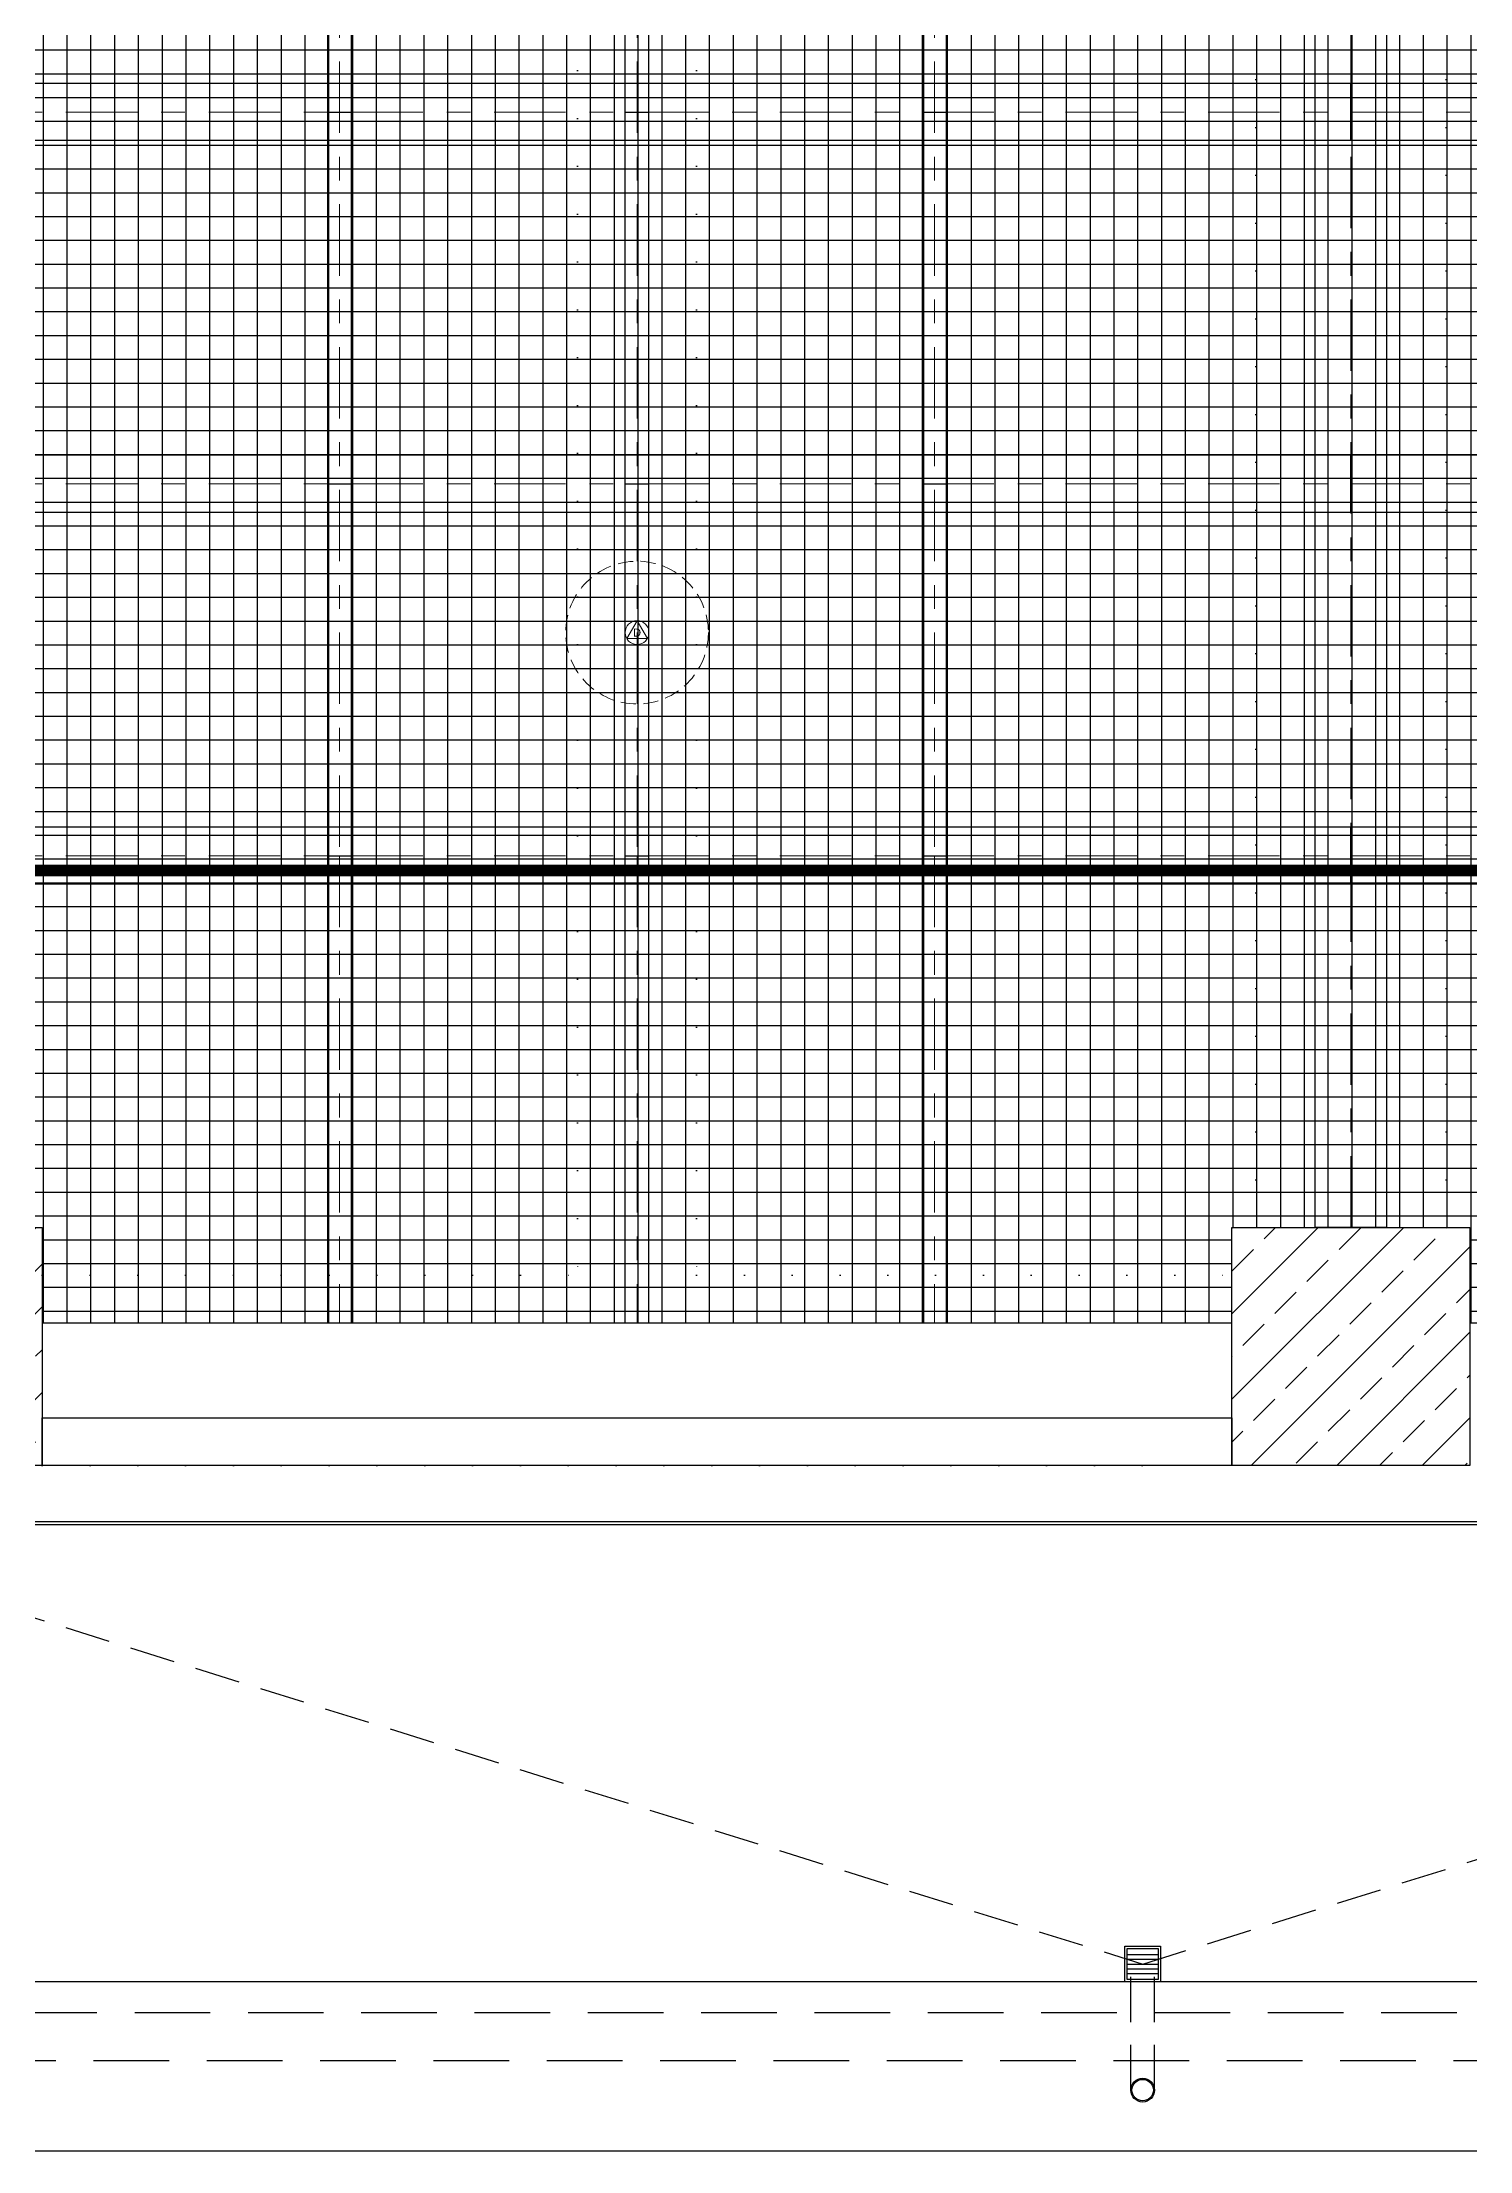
# Model space of a CAD drawing. Header units: centimetres. Extents: x 405564 to 502064, y 46284 to 60634.
# Drawn here: x 444750 to 445350, y 51795 to 52681 of the extents above; entities that cross this region are included whole.
import ezdxf
from ezdxf.enums import TextEntityAlignment as Align
from ezdxf.xclip import XClip

# ---------------------------------------------------------------- set-up
doc = ezdxf.new("R2010")
doc.units = ezdxf.units.CM
doc.header["$XCLIPFRAME"] = 0
for name, pattern in [('ACAD_ISO07W100', [3, 0, -3]), ('BORDER', [1.75, 0.5, -0.25, 0.5, -0.25, 0, -0.25]), ('DASHDOT', [25.4, 12.7, -6.35, 0, -6.35]), ('DOT', [0.25, 0, -0.25]), ('HIDDEN', [9.525, 6.35, -3.175]), ('XKITLINE03', [6, 3, -1, 1, -1])]:
    doc.linetypes.add(name, pattern=pattern)
doc.layers.get('0').update_dxf_attribs({"color": 8, "lineweight": 9})
for name, color, linetype, lineweight in [('---___EB_draft00_parselsiniri', 8, 'BORDER', 9), ('0-KRCN-AYDINLATMA-130426', 8, 'Continuous', 9), ('0-KRCN-MİMARİ-220526', 8, 'Continuous', 9)]:
    doc.layers.add(name, color=color, linetype=linetype, lineweight=lineweight)
for name, color, linetype in [('AS_DOS_TERAS_UST', 8, 'ACAD_ISO07W100'), ('AS_DUV_CIMENTO ESASLI PANEL CEPHE KAPLAMASI', 8, 'Continuous'), ('AS_DUV_GAZBETON', 8, 'Continuous'), ('AS_GOR_UZAK2', 8, 'Continuous'), ('AS_PRFL_CELIK', 8, 'Continuous'), ('AS_PRFL_CELIK AKS', 8, 'Continuous'), ('AS_PRFL_CELIK PLATFORM IZGARA', 8, 'Continuous'), ('AS_TA_BETONARME', 5, 'Continuous'), ('AS_TA_HIDDEN', 8, 'HIDDEN'), ('AS_TA_TARAMA', 8, 'Continuous'), ('AS_TES_SUZGEC', 171, 'Continuous')]:
    doc.layers.add(name, color=color, linetype=linetype)
doc.styles.add('2', font='arial.ttf', dxfattribs={"width": 0.9, "height": 200})
pattern_1 = [(225, (17560.68, -7819.299), (17.96051, -17.96051), []), (225, (17542.72, -7819.299), (17.96051, -17.96051), [12.7, -6.35])]

# ---------------------------------------------------------------- blocks, each defined once
blk = doc.blocks.new('KD')
at = {"layer": '0-KRCN-AYDINLATMA-130426'}
for p, q in [((0, 5), (-4.33, -2.5)), ((4.33, -2.5), (0, 5)), ((4.33, -2.5), (-4.33, -2.5))]:
    blk.add_line(p, q, dxfattribs=at)
at = {"layer": '0-KRCN-AYDINLATMA-130426', "linetype": 'HIDDEN'}
blk.add_circle((0, 0), 30, dxfattribs=at)
at = {"layer": '0-KRCN-AYDINLATMA-130426'}
blk.add_circle((0, 0), 5, dxfattribs=at)
at = {"layer": '0-KRCN-AYDINLATMA-130426', "style": '2'}
blk.add_text('D', height=3.36, dxfattribs=at).set_placement((0, 0), align=Align.MIDDLE_CENTER)
blk = doc.blocks.new('G$C27E741DA')
at = {"layer": '0-KRCN-AYDINLATMA-130426'}
blk.add_blockref('KD', (6935.68, 5298.55), dxfattribs=at)
blk = doc.blocks.new('PLATFORM IZGARASI VE KEDI YOLU YERLESIMI')
at = {"layer": 'AS_PRFL_CELIK PLATFORM IZGARA', "transparency": 33554687}
h = blk.add_hatch(dxfattribs=at)
h.set_pattern_fill('_USER', color=256, scale=10, double=1, pattern_type=0)
h.set_pattern_definition([(0, (-443149.746, -56832.563), (0, 10), []), (90, (-443149.746, -56832.563), (-10, 6e-16), [])])
h.paths.add_polyline_path([(1550, -2400), (1500, -2400), (1500, -2100), (1290, -2100), (1290, -1940), (720, -1940), (720, -2100), (1155, -2100), (1155, -2350), (50, -2350), (50, -4025), (220, -4025), (220, -4690), (900, -4690), (900, -4650), (1000, -4650), (1000, -4690), (1500, -4690), (1500, -4650), (1600, -4650), (1600, -4690), (2100, -4690), (2100, -4650), (2200, -4650), (2200, -4690), (2700, -4690), (2700, -4650), (2800, -4650), (2800, -4690), (3300, -4690), (3300, -4650), (3400, -4650), (3400, -4690), (3775, -4690), (3775, -4337.5), (3950, -4337.5), (3950, -4025), (3775, -4025), (3775, -3556.25), (3650, -3556.25), (2575, -3556.25), (2575, -3000), (2150, -3000), (2150, -2400), (2100, -2400), (2100, -2350), (1850, -2350), (1850, -2850), (1550, -2850)])
h.paths.add_polyline_path([(900, -3300), (1000, -3300), (1000, -3400), (900, -3400)], flags=16)
h.paths.add_polyline_path([(1500, -3300), (1600, -3300), (1600, -3400), (1500, -3400)], flags=16)
h.paths.add_polyline_path([(1550, -3556.25), (1850, -3556.25), (1850, -3868.75), (1550, -3868.75)], flags=16)
h.paths.add_polyline_path([(1975, -3150), (2150, -3150), (2150, -3300), (2100, -3300), (2100, -3350), (1975, -3350)], flags=16)
h.paths.add_polyline_path([(2150, -3868.75), (2575, -3868.75), (2575, -4025), (2150, -4025)], flags=16)
at = {"layer": 'AS_PRFL_CELIK PLATFORM IZGARA'}
blk.add_lwpolyline([(1155, -2100), (1155, -2350), (50, -2350), (50, -4025), (220, -4025), (220, -4690), (900, -4690), (900, -4650), (1000, -4650), (1000, -4690), (1500, -4690), (1500, -4650), (1600, -4650), (1600, -4690), (2100, -4690), (2100, -4650), (2200, -4650), (2200, -4690), (2700, -4690)], dxfattribs=at)
blk = doc.blocks.new('OPK-site-surrounding-R01')
at = {"layer": '---___EB_draft00_parselsiniri', "linetype": 'DASHDOT', "ltscale": 5, "const_width": 5, "flags": 128}
blk.add_lwpolyline([(-303.72, 52.55), (22545.33, 391.1), (23723.36, -710.97), (24047.63, -4449.98), (-299.88, -4449.98)], close=True, dxfattribs=at)
blk = doc.blocks.new('catı suzgec tip')
for p, q in [((-6.5, 6.5), (6.5, 6.5)), ((-6.5, -6.5), (-6.5, 6.5)), ((-6.5, 4), (6.5, 4)), ((-6.5, 2), (6.5, 2)), ((-6.5, 0), (6.5, 0)), ((6.5, 6.5), (6.5, -6.5)), ((-6.5, -2), (6.5, -2)), ((-6.5, -4), (6.5, -4)), ((6.5, -6.5), (-6.5, -6.5))]:
    blk.add_line(p, q)
blk.add_lwpolyline([(-7.5, 7.5), (7.5, 7.5), (7.5, -7.5), (-7.5, -7.5)], close=True)
blk = doc.blocks.new('catı yagmur inis tip')
at = {"linetype": 'ByBlock'}
for radius in [5, 4.5]:
    blk.add_circle((0, 0), radius, dxfattribs=at)
blk = doc.blocks.new('A$C48c69b65')
at = {"layer": 'AS_PRFL_CELIK'}
for p, q in [((1720, -4493.75), (1720, -3350)), ((1730, -4493.75), (1730, -3350)), ((1845, -4493.75), (1845, -3350)), ((1855, -4493.75), (1855, -3350)), ((1970, -4493.75), (1970, -3350)), ((1980, -4493.75), (1980, -3350)), ((2135, -4650), (2135, -3400)), ((2165, -3400), (2165, -4650)), ((7535, -4169.25), (950, -4169.25)), ((2150, -4193.25), (2150, -4169.25)), ((1720, -4181.25), (1730, -4181.25)), ((1845, -4181.25), (1855, -4181.25)), ((1970, -4181.25), (1980, -4181.25)), ((7535, -4193.25), (950, -4193.25)), ((7535, -4325.5), (950, -4325.5)), ((2150, -4349.5), (2150, -4325.5)), ((1720, -4337.5), (1730, -4337.5)), ((1845, -4337.5), (1855, -4337.5)), ((1970, -4337.5), (1980, -4337.5)), ((7535, -4349.5), (950, -4349.5)), ((7535, -4481.75), (950, -4481.75)), ((2150, -4505.75), (2150, -4481.75)), ((1720, -4690), (1720, -4493.75)), ((1720, -4493.75), (1730, -4493.75)), ((1720, -4493.75), (1730, -4493.75)), ((1730, -4690), (1730, -4493.75)), ((1845, -4690), (1845, -4493.75)), ((1845, -4493.75), (1855, -4493.75)), ((1845, -4493.75), (1855, -4493.75)), ((1855, -4690), (1855, -4493.75)), ((1970, -4690), (1970, -4493.75)), ((1970, -4493.75), (1980, -4493.75)), ((1970, -4493.75), (1980, -4493.75)), ((1980, -4690), (1980, -4493.75)), ((7535, -4505.75), (950, -4505.75)), ((2165, -4650), (2135, -4650)), ((2142.5, -4650), (2142.5, -4650)), ((2157.5, -4650), (2157.5, -4650)), ((1720, -4690), (1730, -4690)), ((1845, -4690), (1855, -4690)), ((1970, -4690), (1980, -4690))]:
    blk.add_line(p, q, dxfattribs=at)
at = {"layer": 'AS_PRFL_CELIK AKS', "linetype": 'XKITLINE03', "lineweight": 0, "ltscale": 10}
for p, q in [((1725, -140), (1725, -4493.75)), ((1850, -140), (1850, -4493.75)), ((1975, -140), (1975, -4493.75)), ((2150, -4650), (2150, -3400)), ((50, -4181.25), (7535, -4181.25)), ((50, -4337.5), (7535, -4337.5)), ((50, -4493.75), (7535, -4493.75)), ((1725, -4493.75), (1725, -4690)), ((1850, -4493.75), (1850, -4690)), ((1975, -4493.75), (1975, -4690))]:
    blk.add_line(p, q, dxfattribs=at)
blk = doc.blocks.new('A$C6A10300A')
at = {"layer": 'AS_DOS_TERAS_UST', "linetype": 'DOT', "ltscale": 80}
blk.add_line((6685.68, -8551.45), (7185.68, -8551.45), dxfattribs=at)
at = {"layer": 'AS_DUV_GAZBETON'}
blk.add_lwpolyline([(7185.68, -8551.45), (6685.68, -8551.45), (6685.68, -8531.45), (7185.68, -8531.45)], close=True, dxfattribs=at)
at = {"layer": 'AS_GOR_UZAK2'}
blk.add_lwpolyline([(13160.68, -8768.45), (5160.68, -8768.45), (5160.68, -8839.45), (13160.68, -8839.45)], close=True, dxfattribs=at)
at = {"layer": 'AS_TA_HIDDEN', "ltscale": 5}
blk.add_lwpolyline([(5135.68, -8801.45), (13185.68, -8801.45), (13185.68, -8781.45), (5135.68, -8781.45)], close=True, dxfattribs=at)
at = {"layer": 'AS_TES_SUZGEC', "linetype": 'HIDDEN', "ltscale": 3}
for points in [[(6477.35, -8551.45), (7148.18, -8760.95), (7819.01, -8551.45)], [(7143.18, -8813.95), (7143.18, -8760.95)], [(7153.18, -8813.95), (7153.18, -8760.95)]]:
    blk.add_lwpolyline(points, dxfattribs=at)
at = {"layer": 'AS_PRFL_CELIK'}
blk.add_blockref('PLATFORM IZGARASI VE KEDI YOLU YERLESIMI', (5085.68, -3801.45), dxfattribs=at)
at = {"layer": 'AS_TES_SUZGEC'}
for name, p in [('catı suzgec tip', (7148.18, -8760.95)), ('catı yagmur inis tip', (7148.18, -8813.95))]:
    blk.add_blockref(name, p, dxfattribs=at)
at = {"layer": 'AS_TA_TARAMA'}
h = blk.add_hatch(dxfattribs=at)
h.set_pattern_fill('ANSI33', color=256, scale=4, angle=180)
h.set_pattern_definition(pattern_1)
h.paths.add_polyline_path([(6585.68, -8451.45), (6685.68, -8451.45), (6685.68, -8551.45), (6585.68, -8551.45)], flags=17)
h = blk.add_hatch(dxfattribs=at)
h.set_pattern_fill('ANSI33', color=256, scale=4, angle=180)
h.set_pattern_definition(pattern_1)
h.paths.add_polyline_path([(7185.68, -8451.45), (7285.68, -8451.45), (7285.68, -8551.45), (7185.68, -8551.45)], flags=17)
at = {"layer": 'AS_DOS_TERAS_UST', "linetype": 'DOT', "ltscale": 80}
for p, q in [((6910.68, -7201.45), (6910.68, -8471.45)), ((6960.68, -7201.45), (6960.68, -8471.45)), ((7195.68, -8451.45), (7195.68, -7201.45)), ((7275.68, -8451.45), (7275.68, -7201.45)), ((6685.68, -8471.45), (6910.68, -8471.45)), ((6960.68, -8471.45), (7185.68, -8471.45))]:
    blk.add_line(p, q, dxfattribs=at)
at = {"layer": 'AS_DUV_CIMENTO ESASLI PANEL CEPHE KAPLAMASI'}
for points in [[(13310.68, -7608.45), (13310.68, -8826.45), (13160.68, -8826.45), (13160.68, -8576.45), (5160.68, -8576.45), (5160.68, -8826.45), (5060.68, -8826.45), (5060.68, -6076.45), (5360.68, -6076.45), (5360.68, -5626.45), (4960.68, -5626.45), (4960.68, -5146.45), (5060.68, -5146.45), (5060.68, -3776.45), (13440.68, -3776.45), (13440.68, -3808.95)], [(13309.43, -7608.45), (13309.43, -8825.2), (13161.93, -8825.2), (13161.93, -8575.2), (5159.43, -8575.2), (5159.43, -8825.2), (5061.93, -8825.2), (5061.93, -6077.7), (5361.93, -6077.7), (5361.93, -5625.2), (4961.93, -5625.2), (4961.93, -5147.7), (5061.93, -5147.7), (5061.93, -3777.7), (13439.43, -3777.7), (13439.43, -3808.95)]]:
    blk.add_lwpolyline(points, dxfattribs=at)
at = {"layer": 'AS_TA_BETONARME'}
for points in [[(6585.68, -8451.45), (6685.68, -8451.45), (6685.68, -8551.45), (6585.68, -8551.45)], [(7185.68, -8451.45), (7285.68, -8451.45), (7285.68, -8551.45), (7185.68, -8551.45)]]:
    blk.add_lwpolyline(points, close=True, dxfattribs=at)
ref = blk.add_blockref('OPK-site-surrounding-R01', (5135.68, -3851.45))
XClip(ref).set_block_clipping_path([(-5135.679684336, -9648.5463532069), (26364.320315664, 3851.4536467931)])
blk.add_blockref('A$C48c69b65', (5085.68, -3801.45))

msp = doc.modelspace()

# ---------------------------------------------------------------- block references
at = {"layer": '0-KRCN-AYDINLATMA-130426'}
msp.add_blockref('G$C27E741DA', (438064.07, 47134.02), dxfattribs=at)

# ---------------------------------------------------------------- next in the draw order: block references
at = {"layer": '0-KRCN-MİMARİ-220526'}
msp.add_blockref('A$C6A10300A', (438064.07, 60634.02), dxfattribs=at)

doc.saveas('drawing.dxf')
